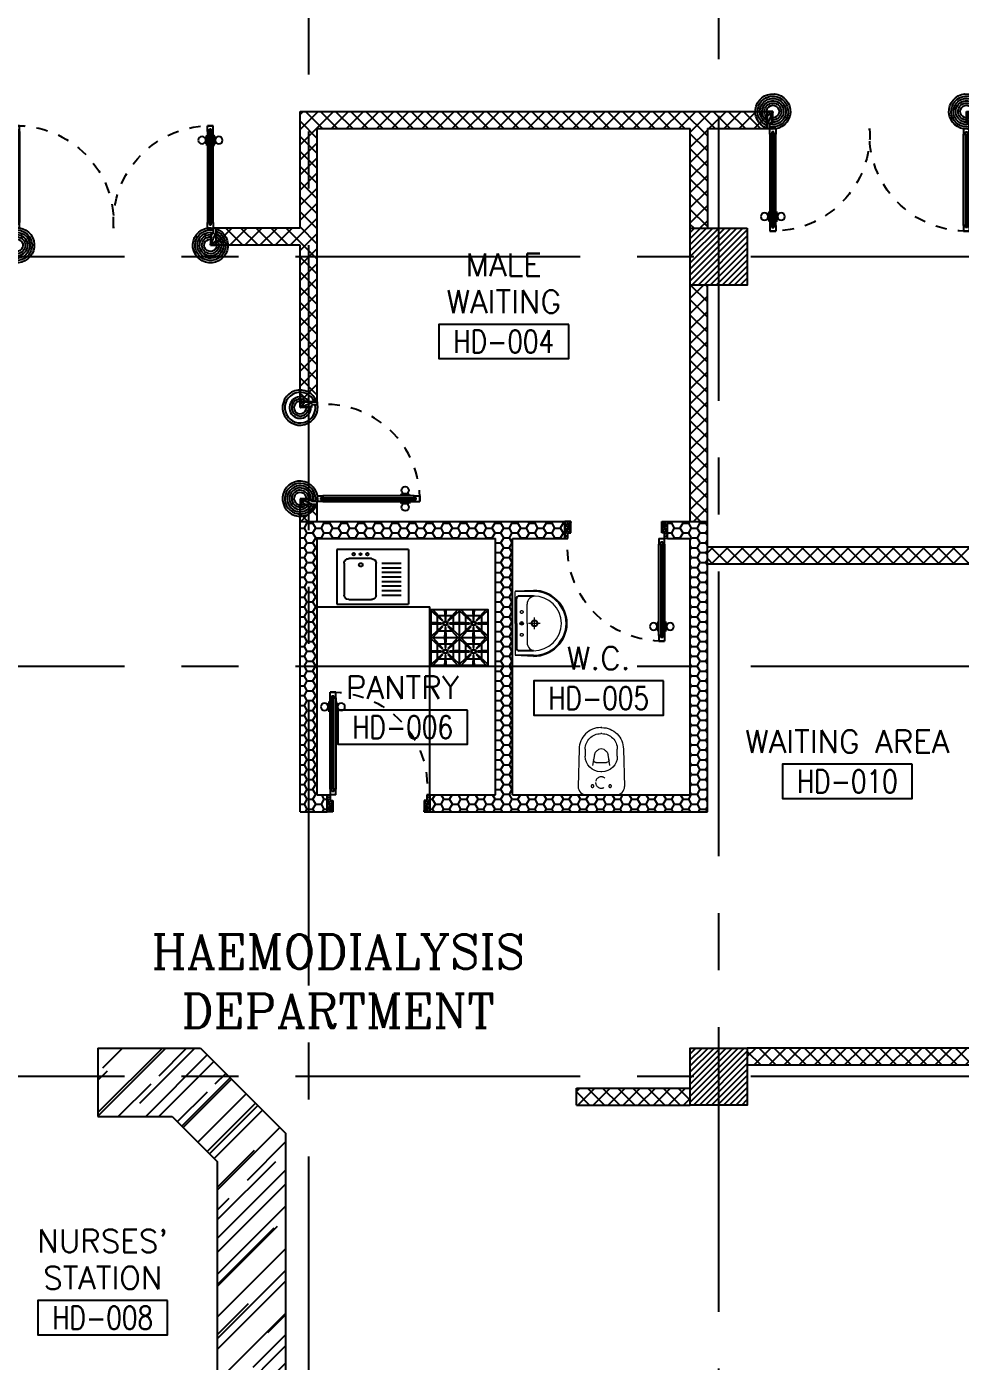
# Model space of a CAD drawing. Extents: x 417866.9 to 417960.2, y 43448 to 43538.2.
# Drawn here: x 417934.66 to 417942.86, y 43471.57 to 43483.29 of the extents above; entities that cross this region are included whole.
import ezdxf
from ezdxf.enums import TextEntityAlignment as Align

# ---------------------------------------------------------------- set-up
doc = ezdxf.new("R2010")
doc.units = 0
doc.header["$MEASUREMENT"] = 0
for name, pattern in [('CENTERX2', [4, 2.5, -0.5, 0.5, -0.5]), ('DASHED', [0.75, 0.5, -0.25]), ('HIDDEN', [0.375, 0.25, -0.125]), ('HIDDEN2', [0.1875, 0.125, -0.0625])]:
    doc.linetypes.add(name, pattern=pattern)
doc.layers.get('0').update_dxf_attribs({"linetype": 'CONTINUOUS'})
for name, color, linetype in [('A-FURN-W', 4, 'CONTINUOUS'), ('AXES', 11, 'CENTERX2'), ('COL', 2, 'CONTINUOUS'), ('COUNTER', 5, 'CONTINUOUS'), ('DOOR', 4, 'CONTINUOUS'), ('DOOR-DIM', 3, 'CONTINUOUS'), ('E-PANELBX', 3, 'CONTINUOUS'), ('FIX', 3, 'CONTINUOUS'), ('HAT', 8, 'CONTINUOUS'), ('K-FUR', 3, 'CONTINUOUS'), ('RM-BOX', 2, 'CONTINUOUS'), ('RM-NAME', 2, 'CONTINUOUS'), ('RM-NO', 2, 'CONTINUOUS'), ('TEXT', 4, 'CONTINUOUS'), ('WALL', 2, 'CONTINUOUS'), ('WallType', 11, 'CONTINUOUS'), ('WallType2', 3, 'CONTINUOUS')]:
    doc.layers.add(name, color=color, linetype=linetype)
doc.styles.add('ROMANC', font='romanc', dxfattribs={"height": 0.1})
doc.styles.add('ROMANS', font='ROMANS.shx', dxfattribs={"width": 0.6})
pattern_1 = [(45, (0, 0), (-0.06629126073623882, 0.06629126073623884), []), (135, (0, 0), (-0.06629126073623884, -0.06629126073623882), [])]

# ---------------------------------------------------------------- blocks, each defined once
blk = doc.blocks.new('A$C272A55A0')
at = {"layer": 'DOOR', "color": 0, "linetype": 'ByBlock'}
for p, q in [((-0.0001203324354719371, 900.3541752648598), (-0.0001203324500238523, 1050.354175264831)), ((49.99987966756453, 1050.354175264918), (-0.0001203324354719371, 1050.354175264918)), ((24.99987966756453, 950.354175264918), (49.99987966756453, 950.354175264918)), ((24.99987966756453, 900.354175264918), (24.99987966756453, 950.354175264918)), ((49.99987966756453, 950.354175264918), (49.99987966756453, 1050.354175264918)), ((1749.999879667535, 950.354175264918), (1749.999879667535, 1050.354175264918)), ((1749.999879667535, 1050.354175264918), (1799.999879667535, 1050.354175264918)), ((1774.999879667535, 950.354175264918), (1749.999879667535, 950.354175264918)), ((1774.999879667535, 900.354175264918), (1774.999879667535, 950.354175264918)), ((1799.999879667535, 1050.354175264918), (1799.999879667535, 900.354175264918)), ((-0.0001203324354719371, 900.354175264918), (24.99987966756453, 900.354175264918)), ((74.99987966756453, 900.354175264918), (24.99987966756453, 900.354175264918)), ((24.99987966756453, 850.354175264918), (24.99987966756453, 900.354175264918)), ((41.99987966756453, 850.354175264918), (24.99987966756453, 850.354175264918)), ((57.99987966756453, 870.354175264918), (41.99987966756453, 870.354175264918)), ((41.99987966756453, 870.354175264918), (41.99987966756453, 850.354175264918)), ((57.99987966756453, 850.354175264918), (57.99987966756453, 870.354175264918)), ((74.99987966756453, 850.354175264918), (57.99987966756453, 850.354175264918)), ((74.99987966756453, 900.354175264918), (74.99987966756453, 850.354175264918)), ((1724.999879667535, 900.354175264918), (1774.999879667535, 900.354175264918)), ((1724.999879667535, 900.354175264918), (1724.999879667535, 850.354175264918)), ((1724.999879667535, 850.354175264918), (1741.999879667535, 850.354175264918)), ((1741.999879667535, 870.354175264918), (1757.999879667535, 870.354175264918)), ((1741.999879667535, 850.354175264918), (1741.999879667535, 870.354175264918)), ((1757.999879667535, 870.354175264918), (1757.999879667535, 850.354175264918)), ((1757.999879667535, 850.354175264918), (1774.999879667535, 850.354175264918)), ((1799.999879667535, 900.354175264918), (1774.999879667535, 900.354175264918)), ((1774.999879667535, 850.354175264918), (1774.999879667535, 900.354175264918)), ((1717.799879667495, 160.1117180435103), (1708.799879667495, 160.1117180435103)), ((1708.799879667495, 95.31171804352198), (1708.799879667495, 160.1117180435103)), ((1724.999879667535, 172.7117180435162), (1717.799879667495, 172.7117180435162)), ((1717.799879667495, 172.7117180435162), (1717.799879667495, 82.71171804351616)), ((1717.799879667495, 95.31171804352198), (1717.799879667495, 160.1117180435103)), ((1774.999879667535, 172.7117180435162), (1782.199879667576, 172.7117180435162)), ((1782.199879667576, 172.7117180435162), (1782.199879667576, 82.71171804351616)), ((1782.199879667576, 160.1117180435103), (1791.199879667576, 160.1117180435103)), ((1782.199879667576, 95.31171804352198), (1782.199879667576, 160.1117180435103)), ((1791.199879667576, 95.31171804352198), (1791.199879667576, 160.1117180435103)), ((24.99987966756453, 50.35417526491801), (41.99987966753542, 50.35417526491801)), ((24.99987966756453, 50.35417526491801), (24.99987966756453, 0.3541752649180125)), ((24.99987966756453, 0.3541752649180125), (74.99987966756453, 0.3541752649180125)), ((74.99987966756453, 0.3541752649180125), (24.99987966756453, 0.3541752649180125)), ((41.99987966753542, 50.35417526491801), (41.99987966753542, 30.35417526491801)), ((41.99987966756453, 30.35417526491801), (57.99987966756453, 30.35417526491801)), ((57.99987966756453, 50.35417526491801), (74.99987966756453, 50.35417526491801)), ((57.99987966756453, 50.35417526491801), (57.99987966756453, 30.35417526491801)), ((74.99987966756453, 50.35417526491801), (74.99987966704066, 0.3541752648889087)), ((1717.799879667495, 95.31171804352198), (1708.799879667495, 95.31171804352198)), ((1724.999879667535, 82.71171804351616), (1717.799879667495, 82.71171804351616)), ((1741.999879667535, 50.35417526491801), (1724.999879667535, 50.35417526491801)), ((1724.999879667535, 50.35417526491801), (1724.999879668059, 0.3541752648889087)), ((1774.999879667535, 0.3541752649180125), (1724.999879667535, 0.3541752649180125)), ((1724.999879667535, 0.3541752649180125), (1774.999879667535, 0.3541752649180125)), ((1741.999879667535, 50.35417526491801), (1741.999879667535, 30.35417526491801)), ((1757.999879667535, 30.35417526491801), (1741.999879667535, 30.35417526491801)), ((1774.999879667535, 50.35417526491801), (1757.999879667565, 50.35417526491801)), ((1757.999879667565, 50.35417526491801), (1757.999879667565, 30.35417526491801)), ((1774.999879667535, 82.71171804351616), (1782.199879667576, 82.71171804351616)), ((1774.999879667535, 50.35417526491801), (1774.999879667535, 0.3541752649180125)), ((1782.199879667576, 95.31171804352198), (1791.199879667576, 95.31171804352198))]:
    blk.add_line(p, q, dxfattribs=at)
at = {"layer": 'DOOR', "color": 9, "linetype": 'ByBlock'}
for p, q in [((49.99987966756453, 1050.354175264918), (-0.0001203324354719371, 1010.208440949064)), ((49.99987966756453, 1050.354175264918), (-0.0001203324354719371, 936.6442452724732)), ((49.99987966756453, 1050.354175264918), (36.64259362407029, 950.354175264918)), ((1749.999879667535, 1050.354175264918), (1799.999879667535, 1010.208440949064)), ((1749.999879667535, 1050.354175264918), (1799.999879667535, 936.6442452724732)), ((1749.999879667535, 1050.354175264918), (1763.35716571103, 950.354175264918))]:
    blk.add_line(p, q, dxfattribs=at)
at = {"layer": 'DOOR', "linetype": 'ByBlock'}
for p, q in [((24.99987966756453, 850.354175264918), (24.99987966756453, 50.35417526491801)), ((41.99987966756453, 850.354175264918), (41.99987966753542, 50.35417526491801)), ((57.99987966756453, 850.354175264918), (57.99987966756453, 50.35417526491801)), ((74.99987966756453, 50.35417526491801), (74.99987966756453, 850.354175264918)), ((1724.999879667535, 50.35417526491801), (1724.999879667535, 850.354175264918)), ((1741.999879667535, 850.354175264918), (1741.999879667535, 50.35417526491801)), ((1757.999879667535, 850.354175264918), (1757.999879667565, 50.35417526491801)), ((1774.999879667535, 850.354175264918), (1774.999879667535, 50.35417526491801))]:
    blk.add_line(p, q, dxfattribs=at)
at = {"layer": 'DOOR', "color": 0, "linetype": 'ByBlock'}
for centre in [(1676.468935452576, 127.7117180435162), (1823.530823882553, 127.7117180435162)]:
    blk.add_circle(centre, 32.39999999998526, dxfattribs=at)
at = {"layer": 'DOOR', "color": 9, "linetype": 'ByBlock'}
for centre, radius, start, end in [((49.99987966756453, 1050.354175264918), 54.40195781277725, 203.2073828919769, 270), ((49.99987966756453, 1050.354175264918), 74.40195781277725, 227.7764264168309, 270), ((49.99987966756453, 1050.354175264918), 94.40195781277725, 238.0181880330829, 270), ((49.99987966756453, 1050.354175264918), 114.4019578127773, 244.083841882062, 257.3774258712915), ((49.99987966756453, 1050.354175264918), 34.40195781277725, 180, 270), ((49.99987966756453, 1050.354175264918), 14.40195781277725, 180, 270), ((1749.999879667535, 1050.354175264918), 14.40195781277725, 270, 0), ((1749.999879667535, 1050.354175264918), 34.40195781277725, 270, 0), ((1749.999879667535, 1050.354175264918), 54.40195781277725, 270, 336.7926171080232), ((1749.999879667535, 1050.354175264918), 74.40195781277725, 270, 312.2235735831691), ((1749.999879667535, 1050.354175264918), 94.40195781277725, 270, 301.9818119669171), ((1749.999879667535, 1050.354175264918), 114.4019578127773, 282.6225741287084, 295.916158117938), ((49.99987966756453, 1050.354175264918), 134.4019578127773, 248.1598493930308, 259.2800236451595), ((49.99987966756453, 1050.354175264918), 154.4019578127773, 251.1052885492919, 256.2857707775486), ((1749.999879667535, 1050.354175264918), 134.4019578127773, 280.7199763548405, 291.8401506069692), ((1749.999879667535, 1050.354175264918), 154.4019578127773, 283.7142292224514, 288.8947114507081)]:
    blk.add_arc(centre, radius, start, end, dxfattribs=at)
at = {"layer": 'DOOR', "linetype": 'HIDDEN', "ltscale": 0.5}
for centre, radius, start, end in [((49.99987966756453, 851.395841931575), 851.4087845464003, 268.3173765331032, 3.296482377102192), ((1749.999879667521, 851.3958419315459), 851.4087845463584, 176.7035176228957, 271.6826234668978)]:
    blk.add_arc(centre, radius, start, end, dxfattribs=at)
at = {"layer": 'WALL', "linetype": 'ByBlock'}
blk.add_line((1799.999879667565, 900.3541752650344), (1799.99987966755, 1050.354175265005), dxfattribs=at)
blk = doc.blocks.new('RM1')
at = {"layer": 'RM-BOX'}
blk.add_lwpolyline([(569.8908462408872, -200), (-569.890846240829, -200), (-569.8908462407999, -500), (569.8908462407999, -500)], close=True, dxfattribs=at)
at = {"layer": 'RM-NAME', "style": 'ROMANS'}
for tag, p in [('ROOMNAME1', (-5.820766091346741e-11, 323.8095238095266)), ('ROOMNAME2', (0, 0))]:
    blk.add_attdef(tag, text='', height=200, dxfattribs=at).set_placement(p, align=Align.MIDDLE)
at = {"layer": 'RM-NO', "style": 'ROMANS', "width": 0.8}
blk.add_attdef('ROOMNO', text='', height=200, dxfattribs=at).set_placement((0, -350), align=Align.MIDDLE)
blk = doc.blocks.new('A$C00026805')
at = {"layer": 'COUNTER'}
h = blk.add_hatch(dxfattribs=at)
h.set_pattern_fill('AR-RROOF', color=256, scale=300, angle=45, style=0)
h.set_pattern_definition([(45, (-128219.2222807161, -15060.91672509664), (254.5584412271571, 678.8225099390856), [4500, -600, 1500, -300]), (45, (-128043.1526922006, -14672.71510222523), (-494.2676400493967, 70.00357133746823), [900, -99, 1800, -225]), (45, (-128293.4684927406, -14774.53847871609), (960.9581156325181, 1245.21504166951), [2400, -420, 1200, -300])])
h.paths.add_polyline_path([(899.9998057687915, 3549.999801806585), (-0.0001942312228493392, 3549.999801806582), (-0.0001942312228493392, 2949.999801806582), (651.4716683449481, 2949.999801806582), (1049.999805768893, 2551.471664382643), (1049.999805768894, -0.0001981922505365219), (1649.999805768893, -0.0001981922541745007), (1649.999805768894, 2799.999801806498)])
for p, q in [((-0.0001942312228493392, 3549.999801806582), (-0.0001942312228493392, 2949.999801806582)), ((-0.0001942312374012545, 3549.999801806582), (899.9998057687917, 3549.999801806585)), ((899.9998057687917, 3549.999801806585), (1649.999805768894, 2799.999801806498)), ((-0.0001942312374012545, 2949.999801806582), (651.4716683449369, 2949.999801806582)), ((-0.0001942312374012545, 2949.999801806582), (651.4716683449515, 2949.999801806578)), ((651.4716683449515, 2949.999801806578), (1049.999805768908, 2551.471664382629)), ((1649.999805768894, -0.0001981922541745007), (1649.999805768894, 2799.999801806498)), ((1049.999805768894, -0.0001981922541745007), (1049.999805768894, 2551.471664382625)), ((1049.999805768894, -0.0001981922541745007), (1049.999805768908, 2551.471664382629)), ((1649.999805768894, -0.0001981922541745007), (1049.999805768894, -0.0001981922505365219))]:
    blk.add_line(p, q, dxfattribs=at)
blk = doc.blocks.new('*X76')
at = {"color": 0}
for p, q in [((245928.5557043089, 17886.61877164734), (246402.9369326616, 18361.00000000003)), ((245928.5557043089, 17939.65178023633), (246349.9039240726, 18361.00000000003)), ((245928.5557043089, 17992.68478882532), (246296.8709154836, 18361.00000000003)), ((245928.5557043089, 18045.71779741431), (246243.8379068946, 18361.00000000003)), ((245928.5557043089, 18098.7508060033), (246190.8048983056, 18361.00000000003)), ((245928.5557043089, 18151.78381459228), (246137.7718897166, 18361.00000000003)), ((245928.5557043089, 18204.81682318127), (246084.7388811276, 18361.00000000003)), ((245928.5557043089, 18257.84983177026), (246031.7058725386, 18361.00000000003)), ((245928.5557043089, 18310.88284035925), (245978.6728639497, 18361.00000000003)), ((245955.9699412506, 17861.00000000003), (246428.5557043088, 18333.58576305827)), ((246009.0029498396, 17861.00000000003), (246428.5557043088, 18280.55275446928)), ((246062.0359584286, 17861.00000000003), (246428.5557043088, 18227.51974588029)), ((246115.0689670175, 17861.00000000003), (246428.5557043088, 18174.4867372913)), ((246168.1019756066, 17861.00000000003), (246428.5557043088, 18121.45372870232)), ((246221.1349841956, 17861.00000000003), (246428.5557043088, 18068.42072011333)), ((246274.1679927845, 17861.00000000003), (246428.5557043088, 18015.38771152434)), ((246327.2010013735, 17861.00000000003), (246428.5557043088, 17962.35470293535)), ((246380.2340099625, 17861.00000000003), (246428.5557043088, 17909.32169434636))]:
    blk.add_line(p, q, dxfattribs=at)
blk = doc.blocks.new('COL50')
at = {"layer": 'COL'}
blk.add_lwpolyline([(-249.9999999999709, 250), (-249.9999999999418, -250), (250, -250), (249.9999999999709, 250)], close=True, dxfattribs=at)
blk = doc.blocks.new('DOOR90')
at = {"layer": 'DOOR', "color": 7, "linetype": 'ByBlock'}
for p, q in [((-150, 0), (0, 0)), ((-150, 0), (-150, -25)), ((0, -50), (-113.7099299924448, 0)), ((0, -50), (-40.1457343158545, 0)), ((0, -50), (0, 0)), ((-1000, -25), (-1050, -25)), ((-1050, -75), (-1050, -25)), ((-1050, -25), (-1050, -75)), ((-1000, -75), (-1050, -74.99999999947613)), ((-1000, -41.9999999999709), (-1020, -41.9999999999709)), ((-1020, -42), (-1020, -58)), ((-1000, -58), (-1020, -58)), ((-1000, -25), (-1000, -41.9999999999709)), ((-1000, -58), (-1000, -75)), ((-877.6424572214019, -17.79999999995925), (-967.6424572214019, -17.79999999995925)), ((-967.6424572214019, -25), (-967.6424572214019, -17.79999999995925)), ((-967.6424572214019, -75), (-967.6424572214019, -82.20000000004075)), ((-877.6424572214019, -82.20000000004075), (-967.6424572214019, -82.20000000004075)), ((-955.0424572214251, -8.799999999959255), (-890.2424572213786, -8.799999999959255)), ((-955.0424572214251, -17.79999999995925), (-955.0424572214251, -8.799999999959255)), ((-955.0424572214251, -17.79999999995925), (-890.2424572213786, -17.79999999995925)), ((-955.0424572214251, -82.20000000004075), (-890.2424572213786, -82.20000000004075)), ((-955.0424572214251, -82.20000000004075), (-955.0424572214251, -91.20000000004075)), ((-955.0424572214251, -91.20000000004075), (-890.2424572213786, -91.20000000004075)), ((-890.2424572213786, -17.79999999995925), (-890.2424572213786, -8.799999999959255)), ((-890.2424572213786, -82.20000000004075), (-890.2424572213786, -91.20000000004075)), ((-877.6424572214019, -25), (-877.6424572214019, -17.79999999995925)), ((-877.6424572214019, -75), (-877.6424572214019, -82.20000000004075)), ((-200, -25), (-150, -25)), ((-200, -42), (-200, -25)), ((-180, -42), (-200, -42)), ((-200, -58), (-180, -58)), ((-200, -75), (-200, -58)), ((-150, -75), (-200, -75)), ((-180, -58), (-180, -42)), ((-150, -25), (-100, -25)), ((-150, -75), (-150, -25)), ((-100, -25), (-100, -50)), ((0, -50), (-100, -36.64271395650576)), ((-100, -50), (0, -50)), ((-150, -875), (-100, -875)), ((-150, -900), (-150, -875)), ((-150, -900), (0, -900)), ((0, -900), (-150, -900)), ((0, -850), (-113.7099299924448, -900)), ((-100, -875), (-100, -850)), ((0, -850), (-100, -863.3572860434942)), ((-100, -850), (0, -850)), ((0, -850), (-40.1457343158545, -900)), ((0, -850), (0, -900))]:
    blk.add_line(p, q, dxfattribs=at)
at = {"layer": 'DOOR', "linetype": 'ByBlock'}
for p, q in [((-200, -25), (-1000, -25)), ((-200, -42), (-1000, -41.9999999999709)), ((-200, -58), (-1000, -58)), ((-1000, -75), (-200, -75))]:
    blk.add_line(p, q, dxfattribs=at)
at = {"layer": 'DOOR', "color": 7, "linetype": 'ByBlock'}
for centre in [(-922.6424572214019, 23.53094421501737), (-922.6424572214019, -123.5309442149592)]:
    blk.add_circle(centre, 32.39999999998526, dxfattribs=at)
for centre, radius, start, end in [((0, -50), 154.4019578127773, 161.1052885482714, 166.2857707768669), ((0, -50), 94.40195781277725, 148.0181880328085, 180), ((0, -50), 134.4019578127773, 158.159849394549, 169.2800236450682), ((0, -50), 114.4019578127773, 154.0838418822192, 167.37742587102), ((0, -50), 74.40195781277725, 137.7764264185456, 180), ((0, -50), 54.40195781277725, 113.2073828924446, 180), ((0, -50), 34.40195781277725, 90, 180), ((0, -50), 14.40195781277725, 90, 180), ((0, -850), 154.4019578127773, 193.7142292231331, 198.8947114517286), ((0, -850), 134.4019578127773, 190.7199763549318, 201.840150605451), ((0, -850), 94.40195781277725, 180, 211.9818119671915), ((0, -850), 74.40195781277725, 180, 222.2235735814543), ((0, -850), 54.40195781277725, 180, 246.7926171075554), ((0, -850), 34.40195781277725, 180, 270), ((0, -850), 14.40195781277725, 180, 270)]:
    blk.add_arc(centre, radius, start, end, dxfattribs=at)
at = {"layer": 'DOOR', "linetype": 'HIDDEN', "ltscale": 0.5}
blk.add_arc((-222.2222222220153, -49.99999999976717), 828.155208510499, 178.270116378131, 275.0030377036063, dxfattribs=at)
blk = doc.blocks.new('*X73')
at = {"color": 0}
for p, q in [((245928.5557043089, 25099.10793975013), (246390.4477645588, 25561.00000000003)), ((245928.5557043089, 25152.14094833912), (246337.4147559698, 25561.00000000003)), ((245928.5557043089, 25205.17395692812), (246284.3817473808, 25561.00000000003)), ((245928.5557043089, 25258.20696551711), (246231.3487387918, 25561.00000000003)), ((245928.5557043089, 25311.23997410611), (246178.3157302028, 25561.00000000003)), ((245928.5557043089, 25364.2729826951), (246125.2827216139, 25561.00000000003)), ((245928.5557043089, 25417.30599128409), (246072.2497130249, 25561.00000000003)), ((245928.5557043089, 25470.33899987309), (246019.2167044359, 25561.00000000003)), ((245928.5557043089, 25523.37200846208), (245966.1836958469, 25561.00000000003)), ((245943.4807731478, 25061.00000000003), (246428.5557043089, 25546.0749311611)), ((245996.5137817368, 25061.00000000003), (246428.5557043089, 25493.04192257211)), ((246049.5467903258, 25061.00000000003), (246428.5557043089, 25440.00891398311)), ((246102.5797989148, 25061.00000000003), (246428.5557043088, 25386.97590539412)), ((246155.6128075038, 25061.00000000003), (246428.5557043088, 25333.94289680513)), ((246208.6458160928, 25061.00000000003), (246428.5557043088, 25280.90988821613)), ((246261.6788246817, 25061.00000000003), (246428.5557043088, 25227.87687962714)), ((246314.7118332707, 25061.00000000003), (246428.5557043088, 25174.84387103815)), ((246367.7448418597, 25061.00000000003), (246428.5557043088, 25121.81086244915)), ((246420.7778504487, 25061.00000000003), (246428.5557043088, 25068.77785386016))]:
    blk.add_line(p, q, dxfattribs=at)
blk = doc.blocks.new('LAV1')
at = {"layer": 'FIX', "linetype": 'DASHED', "lineweight": 20, "ltscale": 0.05}
for p, q in [((-0.4694115376332775, 170.0000000142027), (-0.4694115376332775, 269.9999999857973)), ((-0.4694115376332775, 170.0000000142027), (-0.4694115376332775, 269.9999999857973)), ((49.53058844816405, 220), (-50.46941152343061, 220))]:
    blk.add_line(p, q, dxfattribs=at)
at = {"layer": 'FIX', "linetype": 'ByBlock', "ltscale": 0.3}
for p, q in [((-286.9999999999418, 209.9999999999854), (-280, 50)), ((-239.9999999999418, 210.0000000001601), (-239.9999999996508, 84.99999999749707)), ((239.9999999999418, 210.0000000001601), (239.9999999996508, 84.99999999749707)), ((286.9999999999418, 209.9999999999854), (280, 50)), ((0, 59.99999999755528), (-214.9999999996508, 59.99999999752617)), ((0, 59.99999999755528), (214.9999999996508, 59.99999999752617))]:
    blk.add_line(p, q, dxfattribs=at)
at = {"layer": 'FIX', "linetype": 'Continuous', "lineweight": 20}
for p, q in [((-279.9999999999418, 210), (-280, 50)), ((0, 155), (-169.9999999999418, 155)), ((0, 155), (169.9999999999418, 155)), ((279.9999999999418, 210), (280, 50)), ((0, 50), (-280, 50)), ((0, 50.00000000005821), (-247.305849117809, 50.00000000005821)), ((0, 50), (280, 50)), ((0, 50.00000000005821), (247.305849117809, 50.00000000005821))]:
    blk.add_line(p, q, dxfattribs=at)
at = {"layer": 'FIX', "lineweight": 20}
for p, q in [((2.491287887096405e-08, 91.95015761799732), (2.491287887096405e-08, 123.0498423795434)), ((15.61226091068238, 107.4999999987704), (-15.48742383631179, 107.4999999987704))]:
    blk.add_line(p, q, dxfattribs=at)
for centre, radius in [((-0.4694115376332775, 220), 29.5), ((-0.4694115376332775, 220), 22.5), ((2.491287887096405e-08, 107.4999999987704), 15.54984237273808)]:
    blk.add_circle(centre, radius, dxfattribs=at)
at = {"layer": 'FIX', "linetype": 'HIDDEN', "lineweight": 20, "ltscale": 0.05}
for centre in [(-99.99999997508712, 107.4999999987704), (100, 107.4999999987704)]:
    blk.add_circle(centre, 12.43987389819046, dxfattribs=at)
at = {"layer": 'FIX', "linetype": 'ByBlock', "ltscale": 0.3}
for centre, radius, start, end in [((5.07915897143539, 211.9899094765424), 292.0859374313899, 90.99638155658128, 180.3903450389508), ((-5.07915897143539, 211.9899094765715), 292.0859374313525, 359.6096549610492, 89.00361844341873), ((-214.9999999996508, 84.99999999752617), 25, 180, 270), ((214.9999999996508, 84.99999999752617), 25, 270, 0)]:
    blk.add_arc(centre, radius, start, end, dxfattribs=at)
at = {"layer": 'FIX', "linetype": 'Continuous', "lineweight": 20}
for centre, radius, start, end in [((5.075722789391875, 211.9901343005768), 285.0826693406306, 91.02017025998342, 180.3999794954725), ((-5.075722789391875, 211.9901343005768), 285.0826693406296, 359.6000205045275, 88.97982974001658), ((5.052356092666741, 211.9916378047274), 245.060449374625, 91.18133788131722, 180.4656552984834), ((-5.052356092724949, 211.9916378047128), 245.060449374635, 359.5343447015166, 88.8186621186828), ((-169.9999999999418, 225), 70, 180, 270), ((169.9999999999418, 225), 70, 270, 0)]:
    blk.add_arc(centre, radius, start, end, dxfattribs=at)
blk = doc.blocks.new('WC')
at = {"layer": 'FIX', "lineweight": 20}
for p, q in [((474.9999999413267, 140.8204326525447), (537.9999999286374, 140.8204326525447)), ((338.9999999767169, 4.820432680950034), (338.9999999767169, -4.817951826087665)), ((394.8190632528858, 75.68691823486006), (490.3663137183757, 60.12952448159922)), ((533.686589507095, 24.24526864886866), (539.5413532510865, 0.001240431301994249)), ((539.5413532510865, 0.001240431301994249), (533.686589507095, -24.24278778629377)), ((673.9999998932471, 4.820432681706734), (673.9999998932471, -4.817951825360069)), ((490.3663137183757, -60.12704361174838), (394.8190632528858, -75.6844373869535)), ((213.1572988978005, -203.8179517742828), (210.0000000034925, -203.8179517742828)), ((537.9999999286374, -140.8179517899407), (474.9999999413267, -140.8179517899407))]:
    blk.add_line(p, q, dxfattribs=at)
at = {"layer": 'FIX', "linetype": 'Continuous', "lineweight": 20}
blk.add_line((420.1086438769707, -47.34975640615448), (420.4314501879271, 44.6286713128502), dxfattribs=at)
at = {"layer": 'FIX', "lineweight": 20}
for points in [[(210.0000000031432, -203.8179517742828, -0.4142135623720295), (137.0000000270666, -130.8179517899407), (137.0000000270666, 0.001240427664015442), (137.0000000270666, 130.8204326531268, -0.4142135623805538), (210.0000000088476, 203.8204326368577)], [(726.999999880034, -4.820432680658996), (726.999999880034, 4.817951825360069, 0.414213562373095), (537.9999999286374, 193.8179517767567), (210.0000000029104, 203.8179517742537)], [(726.999999880034, 4.820432680658996), (726.999999880034, -4.817951825360069, -0.414213562373095), (537.9999999286374, -193.8179517767567), (210.0000000029104, -203.8179517742537)]]:
    blk.add_lwpolyline(points, format="xyb", dxfattribs=at)
at = {"layer": 'FIX', "linetype": 'HIDDEN2', "lineweight": 20, "ltscale": 0.3}
blk.add_circle((245, 0), 49.81065704648448, dxfattribs=at)
at = {"layer": 'FIX', "linetype": 'HIDDEN', "lineweight": 20, "ltscale": 0.05}
for centre in [(213.1572988978005, 77.50124041197705), (213.1572988978005, -77.49875954940217)]:
    blk.add_circle(centre, 11.63803426258817, dxfattribs=at)
at = {"layer": 'FIX', "lineweight": 20}
for centre, radius, start, end in [((474.9999999444699, 4.820432684820844), 135.999999967722, 90.00000000333506, 180.0000000016675), ((537.9999999254942, 4.820432684820844), 135.999999967722, 359.9999999983325, 90), ((464.3609761304106, -17.61048578153714), 81.97430560104621, 51.07583289591406, 71.50404722140216), ((473.0448338629212, -6.857746605353896), 68.15291692588886, 27.15318190886178, 51.07583290867439), ((474.9999999413267, -4.817951825360069), 135.9999999645952, 180, 270), ((464.360976150725, 17.61296664757538), 81.97430559098913, 288.495952764492, 308.9241670913256), ((473.0448338628048, 6.860227468045196), 68.15291692606822, 308.9241670913256, 332.8468180911382), ((537.9999999286374, -4.817951825360069), 135.9999999645952, 270, 0)]:
    blk.add_arc(centre, radius, start, end, dxfattribs=at)
at = {"layer": 'FIX', "linetype": 'Continuous', "lineweight": 20}
for centre, start, end in [((442.6786698182113, 45.53535193303833), 88.38785175708362, 182.3337855616429), ((442.355863507255, -45.58543171666679), 177.6662144383571, 271.6121482429164)]:
    blk.add_arc(centre, 22.26568775101992, start, end, dxfattribs=at)
blk = doc.blocks.new('A$C68711307')
at = {"layer": 'A-FURN-W'}
for p, q in [((3.295186843388365e-07, 1.362504917779006e-07), (3.295186843388365e-07, 0.626605155900279)), ((3.295186843388365e-07, 0.626605155900279), (0.4800003295187025, 0.626605155900279)), ((0.4800003295187025, 0.626605155900279), (0.4800003295187025, 1.362504917779006e-07)), ((0.08000032951872527, 0.3234146310204551), (0.08000032951872527, 0.5234146310205006)), ((0.1200003295186889, 0.5634146310204642), (0.4000003295186616, 0.5634146310204642)), ((0.4400003295186252, 0.5234146310205006), (0.4400003295186252, 0.3234146310204551)), ((0.4000003295186616, 0.2834146310204915), (0.1200003295186889, 0.2834146310204915)), ((0.1200003295186889, 0.2320197278804699), (0.1200003295186889, 0.0643361122594115)), ((0.1600003295186525, 0.2320197278804699), (0.1600003295186525, 0.0643361122594115)), ((0.2000003295187298, 0.2320197278804699), (0.2000003295186161, 0.0643361122594115)), ((0.2400003295186934, 0.2320197278804699), (0.2400003295186934, 0.0643361122594115)), ((0.2800003295186571, 0.2320197278804699), (0.2800003295186571, 0.0643361122594115)), ((0.3200003295186207, 0.2320197278804699), (0.3200003295186207, 0.0643361122594115)), ((0.360000329518698, 0.2320197278804699), (0.360000329518698, 0.0643361122594115)), ((0.4000003295186616, 0.2320197278804699), (0.4000003295186616, 0.0643361122594115)), ((3.295186843388365e-07, 1.362504917779006e-07), (0.4800003295187025, 1.362504917779006e-07))]:
    blk.add_line(p, q, dxfattribs=at)
at = {"layer": 'A-FURN-W', "extrusion": (0, 0, -1)}
for centre, major_axis, ratio in [((0.04000032951864796, 0.479903989483546), (-0.008485281374259527, 0.008485281374259529), 0.999999999993301), ((0.04000032951864796, 0.4199039894836005), (-0.005656854249491195, 0.005656854249491196), 1), ((0.1343899109381255, 0.4173802821322852), (-0.01131370849898239, 0.01131370849898239), 0.9999999999989951)]:
    blk.add_ellipse(centre, major_axis=major_axis, ratio=ratio, dxfattribs=at)
at = {"layer": 'A-FURN-W'}
for centre, major_axis, ratio, start_param, end_param in [((0.1200003295186889, 0.5234146310205006), (-0.02828427124745597, 0.02828427124745597), 0.9999999999987707, 5.497787143781239, 7.068583470577649), ((0.4000003295186616, 0.5234146310205006), (-0.02828427124747747, 0.02828427124747747), 0.9999999999992397, 3.926990816986485, 5.497787143780621), ((0.1200003295186889, 0.3234146310204551), (-0.02828427124746943, 0.02828427124746943), 0.9999999999995244, 0.7853981633976861, 2.356194490191823), ((0.4000003295186616, 0.3234146310204551), (-0.02828427124747302, 0.02828427124747303), 0.9999999999995544, 2.356194490190985, 3.926990816986327)]:
    blk.add_ellipse(centre, major_axis=major_axis, ratio=ratio, start_param=start_param, end_param=end_param, dxfattribs=at)
at = {"layer": 'A-FURN-W', "extrusion": (0, 0, -1)}
blk.add_ellipse((0.04000032951864796, 0.3599039894835414), major_axis=(-0.008485281374225422, 0.008485281374225424), ratio=0.9999999999986602, start_param=6.283185307178246, end_param=12.56637061435783, dxfattribs=at)
blk = doc.blocks.new('RANGE')
at = {"layer": 'K-FUR'}
for p, q in [((0.4500000000007276, 0.9037388509314042), (0.4500000000007276, 0)), ((0, 0.4518694254657021), (0.9000000000014552, 0.4518694254657021))]:
    blk.add_line(p, q, dxfattribs=at)
for points in [[(-0.0009347127306682523, 0.8788917408219277), (0.172354857710161, 0.7228772246799053, 0.0251745177584795), (0.1797917936455633, 0.7303450557246833), (0.02322564538553706, 0.9028041381989169)], [(0.2114181666220247, 0.9037388509314042), (0.2196457479840319, 0.7469013604040811, 0.0251745177584795), (0.2301850097865099, 0.7469232065468532), (0.2377596894402814, 0.9037388509314042)], [(0.4260876026273763, 0.9037388509277662), (0.270073086485354, 0.7304492804887559, 0.0251745177584795), (0.277540917530132, 0.7230123445551726), (0.4500000000043656, 0.8795784928133799)], [(0.4490652872700593, 0.8788917408219277), (0.6223548577108886, 0.7228772246799053, 0.0251745177584795), (0.6297917936462909, 0.7303450557246833), (0.4732256453862647, 0.9028041381989169)], [(0.6614181666227523, 0.9037388509314042), (0.6696457479847595, 0.7469013604040811, 0.0251745177584795), (0.6801850097872375, 0.7469232065468532), (0.687759689441009, 0.9037388509314042)], [(0.8760876026281039, 0.9037388509277662), (0.7200730864860816, 0.7304492804887559, 0.0251745177584795), (0.7275409175308596, 0.7230123445551726), (0.9000000000050932, 0.8795784928133799)], [(0, 0.6642713391793222), (0.1559027777875599, 0.6724498861858592, 0.0251745177584795), (0.1558809316484258, 0.6829891479901562), (0, 0.6905186781295924)], [(0.4500000000007276, 0.691336937210508), (0.2940972222131677, 0.6831583902057901, 0.0251745177584795), (0.2941190683559398, 0.6726191284014931), (0.4500000000043656, 0.6650895982620568)], [(0.4500000000007276, 0.6642713391793222), (0.6059027777882875, 0.6724498861858592, 0.0251745177584795), (0.6058809316491534, 0.6829891479901562), (0.4500000000007276, 0.6905186781295924)], [(0.9000000000014552, 0.691336937210508), (0.7440972222138953, 0.6831583902057901, 0.0251745177584795), (0.7441190683566674, 0.6726191284014931), (0.9000000000050932, 0.6650895982620568)], [(-0.0009347127306682523, 0.4270223153562256), (0.172354857710161, 0.2710077992142033, 0.0251745177584795), (0.1797917936455633, 0.2784756302589813), (0.02322564538553706, 0.4509347127332148)], [(0.02391239737698925, 0.4518694254657021), (0.1799269135190116, 0.6251589959047124, 0.0251745177584795), (0.1724590824742336, 0.6325959318382957), (0, 0.4760297835800884)], [(0.2114181666220247, 0.4518694254657021), (0.2196457479840319, 0.295031934938379, 0.0251745177584795), (0.2301850097865099, 0.2950537810811511), (0.2377596894402814, 0.4518694254657021)], [(0.2385818333677889, 0.4518694254657021), (0.2303542520094197, 0.6087069159857492, 0.0251745177584795), (0.2198149902069417, 0.6086850698429771), (0.2122403105531703, 0.4518694254657021)], [(0.4260876026273763, 0.4518694254620641), (0.270073086485354, 0.2785798550230538, 0.0251745177584795), (0.277540917530132, 0.2711429190894705), (0.4500000000043656, 0.4277090673476778)], [(0.4509347127350338, 0.4767165355715406), (0.2776451422942046, 0.6327310517135629, 0.0251745177584795), (0.2702082063588023, 0.6252632206687849), (0.4267743546188285, 0.4528041381945513)], [(0.4490652872700593, 0.4270223153562256), (0.6223548577108886, 0.2710077992142033, 0.0251745177584795), (0.6297917936462909, 0.2784756302589813), (0.4732256453862647, 0.4509347127332148)], [(0.4739123973777168, 0.4518694254657021), (0.6299269135197392, 0.6251589959047124, 0.0251745177584795), (0.6224590824749612, 0.6325959318382957), (0.4500000000007276, 0.4760297835800884)], [(0.6614181666227523, 0.4518694254657021), (0.6696457479847595, 0.295031934938379, 0.0251745177584795), (0.6801850097872375, 0.2950537810811511), (0.687759689441009, 0.4518694254657021)], [(0.6885818333685165, 0.4518694254657021), (0.6803542520101473, 0.6087069159857492, 0.0251745177584795), (0.6698149902076693, 0.6086850698429771), (0.6622403105538979, 0.4518694254657021)], [(0.8760876026281039, 0.4518694254620641), (0.7200730864860816, 0.2785798550230538, 0.0251745177584795), (0.7275409175308596, 0.2711429190894705), (0.9000000000050932, 0.4277090673476778)], [(0.9009347127357614, 0.4767165355715406), (0.7276451422949322, 0.6327310517135629, 0.0251745177584795), (0.7202082063595299, 0.6252632206687849), (0.8767743546195561, 0.4528041381945513)], [(0, 0.2124019137136202), (0.1559027777875599, 0.2205804607201571, 0.0251745177584795), (0.1558809316484258, 0.2311197225244541), (0, 0.2386492526638904)], [(0.4500000000007276, 0.239467511744806), (0.2940972222131677, 0.231288964740088, 0.0251745177584795), (0.2941190683559398, 0.220749702935791), (0.4500000000043656, 0.2132201727963547)], [(0.4500000000007276, 0.2124019137136202), (0.6059027777882875, 0.2205804607201571, 0.0251745177584795), (0.6058809316491534, 0.2311197225244541), (0.4500000000007276, 0.2386492526638904)], [(0.9000000000014552, 0.239467511744806), (0.7440972222138953, 0.231288964740088, 0.0251745177584795), (0.7441190683566674, 0.220749702935791), (0.9000000000050932, 0.2132201727963547)], [(0.02391239737698925, 0), (0.1799269135190116, 0.1732895704390103, 0.0251745177584795), (0.1724590824742336, 0.1807265063725936), (0, 0.02416035811438633)], [(0.2385818333677889, 0), (0.2303542520094197, 0.1568374905200471, 0.0251745177584795), (0.2198149902069417, 0.156815644377275), (0.2122403105531703, 0)], [(0.4509347127350338, 0.02484711010583851), (0.2776451422942046, 0.1808616262478608, 0.0251745177584795), (0.2702082063588023, 0.1733937952030828), (0.4267743546188285, 0.0009347127288492629)], [(0.4739123973777168, 0), (0.6299269135197392, 0.1732895704390103, 0.0251745177584795), (0.6224590824749612, 0.1807265063725936), (0.4500000000007276, 0.02416035811438633)], [(0.6885818333685165, 0), (0.6803542520101473, 0.1568374905200471, 0.0251745177584795), (0.6698149902076693, 0.156815644377275), (0.6622403105538979, 0)], [(0.9009347127357614, 0.02484711010583851), (0.7276451422949322, 0.1808616262478608, 0.0251745177584795), (0.7202082063595299, 0.1733937952030828), (0.8767743546195561, 0.0009347127288492629)]]:
    blk.add_lwpolyline(points, format="xyb", dxfattribs=at)
blk.add_lwpolyline([(0, 0), (0, 0.9037388509314042), (0.9000000000014552, 0.9037388509314042), (0.9000000000014552, 0)], close=True, dxfattribs=at)
for points in [[(0.09999999999854481, 0.6856883694708813), (0.09999999999854481, 0.7880191030235437)], [(0.09999999999490683, 0.5668143024395249), (0.09999999999490683, 0.6695172668805753)], [(0.11316158979389, 0.8037388509292214), (0.2166640943214588, 0.8037388509292214)], [(0.2329293807779322, 0.8037388509292214), (0.3360564970389532, 0.8037388509292214)], [(0.3500000000021828, 0.7887939739484864), (0.3500000000021828, 0.6860910095110739)], [(0.3500000000021828, 0.669919906920768), (0.3500000000058208, 0.5675891733662866)], [(0.5499999999992724, 0.6856883694708813), (0.5499999999992724, 0.7880191030235437)], [(0.5499999999956344, 0.5668143024395249), (0.5499999999956344, 0.6695172668805753)], [(0.5631615897946176, 0.8037388509292214), (0.6666640943221864, 0.8037388509292214)], [(0.6829293807786598, 0.8037388509292214), (0.7860564970396808, 0.8037388509292214)], [(0.8000000000029104, 0.7887939739484864), (0.8000000000029104, 0.6860910095110739)], [(0.8000000000029104, 0.669919906920768), (0.8000000000065484, 0.5675891733662866)], [(0.2170706192118814, 0.5518694254624279), (0.1139435029690503, 0.5518694254642469)], [(0.3368384102104756, 0.5518694254642469), (0.2333359056647168, 0.5518694254624279)], [(0.667070619212609, 0.5518694254624279), (0.5639435029697779, 0.5518694254642469)], [(0.7868384102112032, 0.5518694254642469), (0.6833359056654444, 0.5518694254624279)], [(0.09999999999854481, 0.2338189440051792), (0.09999999999854481, 0.3361496775578416)], [(0.09999999999490683, 0.1149448769738228), (0.09999999999490683, 0.2176478414148733)], [(0.11316158979389, 0.3518694254635193), (0.2166640943214588, 0.3518694254635193)], [(0.2329293807779322, 0.3518694254635193), (0.3360564970389532, 0.3518694254635193)], [(0.3500000000021828, 0.3369245484827843), (0.3500000000021828, 0.2342215840453719)], [(0.3500000000021828, 0.2180504814550659), (0.3500000000058208, 0.1157197479005845)], [(0.5499999999992724, 0.2338189440051792), (0.5499999999992724, 0.3361496775578416)], [(0.5499999999956344, 0.1149448769738228), (0.5499999999956344, 0.2176478414148733)], [(0.5631615897946176, 0.3518694254635193), (0.6666640943221864, 0.3518694254635193)], [(0.6829293807786598, 0.3518694254635193), (0.7860564970396808, 0.3518694254635193)], [(0.8000000000029104, 0.3369245484827843), (0.8000000000029104, 0.2342215840453719)], [(0.8000000000029104, 0.2180504814550659), (0.8000000000065484, 0.1157197479005845)], [(0.2170706192118814, 0.09999999999672582), (0.1139435029690503, 0.09999999999854481)], [(0.3368384102104756, 0.09999999999854481), (0.2333359056647168, 0.09999999999672582)], [(0.667070619212609, 0.09999999999672582), (0.5639435029697779, 0.09999999999854481)], [(0.7868384102112032, 0.09999999999854481), (0.6833359056654444, 0.09999999999672582)]]:
    blk.add_lwpolyline(points, dxfattribs=at)
for centre, radius in [((0.2250000000021828, 0.6778041381967341), 0.03727379841235234), ((0.2250000000021828, 0.6778041381967341), 0.02727379841235233), ((0.6750000000029104, 0.6778041381967341), 0.03727379841235234), ((0.6750000000029104, 0.6778041381967341), 0.02727379841235233), ((0.2250000000021828, 0.2259347127310321), 0.03727379841235234), ((0.2250000000021828, 0.2259347127310321), 0.02727379841235233), ((0.6750000000029104, 0.2259347127310321), 0.03727379841235234), ((0.6750000000029104, 0.2259347127310321), 0.02727379841235233)]:
    blk.add_circle(centre, radius, dxfattribs=at)
blk = doc.blocks.new('Rang')
at = {"layer": 'FIX', "xscale": -0.6637168141592866, "yscale": 0.6637168141592866, "zscale": 0.6637168141592921, "rotation": 90}
blk.add_blockref('RANGE', (0.5998266709721634, 0.5973451327443229), dxfattribs=at)

msp = doc.modelspace()

# ---------------------------------------------------------------- hatches: boundary and pattern name
at = {"layer": 'WallType'}
h = msp.add_hatch(dxfattribs=at)
h.set_pattern_fill('ANSI37', color=256, scale=0.75, style=0)
h.set_pattern_definition(pattern_1)
h.paths.add_polyline_path([(417941.1616148797, 43482.54932208099), (417937.0616168632, 43482.549322081), (417937.0616168633, 43481.52432208102), (417936.3236169487, 43481.52432208101), (417936.3236169487, 43481.37432208098), (417937.0616168633, 43481.37432208098), (417937.0616168632, 43479.99932080507), (417937.2116168633, 43479.99932175409), (417937.2116168633, 43482.39932208101), (417940.4866168633, 43482.39932208101), (417940.4866168633, 43481.52432208101), (417940.6366168633, 43481.52432208101), (417940.6366168633, 43482.39932208101), (417941.1616148797, 43482.39932208101)])
h.paths.add_polyline_path([(417940.6366168633, 43481.02432208101), (417940.4866168633, 43481.02432208101), (417940.4866168633, 43478.949322081), (417940.6366168634, 43478.949322081)])
h.paths.add_polyline_path([(417937.2116168633, 43479.09932208099), (417937.0616168632, 43479.09932113197), (417937.0616168632, 43478.949322081), (417937.2116168632, 43478.949322081)])
h = msp.add_hatch(dxfattribs=at)
h.set_pattern_fill('ANSI37', color=256, scale=0.75, style=0)
h.set_pattern_definition(pattern_1)
h.paths.add_polyline_path([(417946.5366168633, 43478.72432208099), (417940.6366168634, 43478.72432208099), (417940.6366168634, 43478.574322081), (417946.0366168632, 43478.574322081), (417946.0366168632, 43475.6243220692), (417946.1866168632, 43475.6243220692), (417946.1866168633, 43478.574322081), (417946.5366168632, 43478.57432208099)])
h = msp.add_hatch(dxfattribs=at)
h.set_pattern_fill('ANSI37', color=256, scale=0.75, style=0)
h.set_pattern_definition(pattern_1)
h.paths.add_polyline_path([(417940.4866168514, 43473.97432208099), (417939.4866168633, 43473.97432208099), (417939.4866168633, 43473.824322081), (417940.4866168514, 43473.824322081)])
h.paths.add_polyline_path([(417947.6866168514, 43474.324322081), (417946.1866168632, 43474.324322081), (417946.1866168631, 43474.52432208098), (417946.0366168631, 43474.524322081), (417946.0366168631, 43474.324322081), (417940.9866168751, 43474.324322081), (417940.9866168752, 43474.174322081), (417947.6866168514, 43474.17432208101)])
at = {"layer": 'WallType2'}
h = msp.add_hatch(dxfattribs=at)
h.set_pattern_fill('HONEY', color=256, scale=0.4, style=0)
h.set_pattern_definition([(0, (0, 0), (0.07500000000000001, 0.04330127), [0.05, -0.1]), (120, (0, 0), (-0.07499999983612898, 0.04330127028383291), [0.05, -0.1]), (59.99999999999999, (0, 0), (1.638710167561897e-10, 0.08660254028383291), [-0.1, 0.05])])
edge = h.paths.add_edge_path()
edge.add_line((417939.3866168634, 43478.949322081), (417937.0616168632, 43478.949322081))
edge.add_line((417937.0616168632, 43478.949322081), (417937.0616168632, 43476.39932208101))
edge.add_line((417937.0616168632, 43476.39932208101), (417937.2991168632, 43476.39932208102))
edge.add_line((417937.2991168632, 43476.39932208102), (417937.2991168632, 43476.54932247641))
edge.add_line((417937.2991168632, 43476.54932247641), (417937.2116168633, 43476.549322081))
edge.add_line((417937.2116168633, 43476.549322081), (417937.2116168633, 43478.79932208101))
edge.add_line((417937.2116168633, 43478.79932208101), (417938.7766168633, 43478.79932208101))
edge.add_line((417938.7766168633, 43478.79932208101), (417938.7766168633, 43476.54932534325))
edge.add_line((417938.7766168633, 43476.54932534325), (417938.1991168633, 43476.54932425584))
edge.add_line((417938.1991168633, 43476.54932425584), (417938.1991168632, 43476.39932208101))
edge.add_line((417938.1991168632, 43476.39932208101), (417940.6366168634, 43476.39932208101))
edge.add_line((417940.6366168634, 43476.39932208101), (417940.6366168634, 43478.724322081))
edge.add_line((417940.6366168634, 43478.724322081), (417940.6366168633, 43478.949322081))
edge.add_line((417940.6366168633, 43478.949322081), (417940.2866168632, 43478.949322081))
edge.add_line((417940.2866168632, 43478.949322081), (417940.2866168632, 43478.799322081))
edge.add_line((417940.2866168632, 43478.799322081), (417940.4866168633, 43478.79932208101))
edge.add_line((417940.4866168633, 43478.79932208101), (417940.4866168633, 43476.54932890207))
edge.add_line((417940.4866168633, 43476.54932890207), (417939.8363871494, 43476.54932754232))
edge.add_ellipse((417939.8361875764, 43476.62232726868), major_axis=(-0.05161879445222439, 0.05161879445222439), ratio=0.9999999997384144, start_angle=134.9999999925061, end_angle=135.1566415669693, ccw=False)
edge.add_line((417939.8362540941, 43476.54932726948), (417939.7053683855, 43476.54932726949))
edge.add_line((417939.7053683855, 43476.54932726949), (417938.9266168632, 43476.54932563983))
edge.add_line((417938.9266168632, 43476.54932563983), (417938.9266168632, 43478.79932208099))
edge.add_line((417938.9266168632, 43478.79932208099), (417939.3866168633, 43478.79932208099))
edge.add_line((417939.3866168633, 43478.79932208099), (417939.3866168634, 43478.949322081))

# ---------------------------------------------------------------- linework, layer by layer
at = {"layer": 'AXES'}
for p, q in [((417940.7366168633, 43460.01002843701), (417940.7366168633, 43537.5491122161)), ((417937.1366168633, 43466.87432208098), (417937.1366168633, 43525.69432208099)), ((417959.51937435, 43481.27432208101), (417889.6966168632, 43481.27432208101)), ((417959.51937435, 43477.674322081), (417889.6966168632, 43477.674322081)), ((417959.51937435, 43474.074322081), (417889.6966168632, 43474.074322081))]:
    msp.add_line(p, q, dxfattribs=at)
at = {"layer": 'COL'}
msp.add_lwpolyline([(417940.9866168633, 43481.52432208101), (417940.9866168633, 43481.02432208101), (417940.4866168633, 43481.02432208101), (417940.4866168633, 43481.52432208101)], close=True, dxfattribs=at)
at = {"layer": 'E-PANELBX'}
for p in [(417937.2116168633, 43478.199322081), (417938.1991168633, 43476.54932425584)]:
    msp.add_line(p, (417938.1991168633, 43478.19932208101), dxfattribs=at)
at = {"layer": 'FIX', "color": 32, "linetype": 'DASHED', "lineweight": 20, "ltscale": 0.05}
msp.add_line((417939.0671165165, 43478.05479367441), (417939.1671165165, 43478.05479367441), dxfattribs=at)
msp.add_line((417939.0671165165, 43478.05479367441), (417939.1671165165, 43478.05479367441), dxfattribs=at)
at = {"layer": 'WALL'}
for p, q in [((417937.0616168632, 43482.549322081), (417941.1616149652, 43482.549322081)), ((417937.0616168632, 43481.52432208101), (417937.0616168632, 43482.549322081)), ((417937.0616168632, 43482.549322081), (417941.1616149652, 43482.549322081)), ((417937.2116168633, 43479.99932175409), (417937.2116168633, 43482.39932208101)), ((417937.2116168633, 43482.39932208101), (417940.4866168633, 43482.39932208101)), ((417940.4866168633, 43481.52432208101), (417940.4866168633, 43482.39932208101)), ((417940.6366168633, 43482.39932208101), (417941.1616149652, 43482.39932208101)), ((417940.6366168633, 43482.39932208101), (417940.6366168633, 43481.52432208101)), ((417936.3236168632, 43481.52432208101), (417936.3236178122, 43481.37432208098)), ((417937.0616168632, 43481.52432208101), (417936.3236178122, 43481.52432208101)), ((417937.0616168632, 43481.37432208098), (417936.3236168632, 43481.37432208098)), ((417937.0616168632, 43479.99932080507), (417937.0616168632, 43481.37432208098)), ((417940.4866168633, 43478.949322081), (417940.4866168633, 43481.02432208101)), ((417940.6366168633, 43478.72432208099), (417940.6366168633, 43481.02432208101)), ((417937.2116168633, 43479.99932175409), (417937.0616168632, 43479.99932080507)), ((417937.2116168633, 43479.09932208099), (417937.0616168632, 43479.09932113197)), ((417937.0616168632, 43476.39932208101), (417937.0616168632, 43479.09932113197)), ((417937.2116168633, 43478.949322081), (417937.2116168633, 43479.09932208099)), ((417937.0616168632, 43478.949322081), (417939.3866168633, 43478.949322081)), ((417939.3866168633, 43478.799322081), (417939.3866168633, 43478.949322081)), ((417940.2866168632, 43478.949322081), (417940.6366168633, 43478.949322081)), ((417940.2866168632, 43478.799322081), (417940.2866168632, 43478.949322081)), ((417937.2116168633, 43478.799322081), (417938.7766168632, 43478.799322081)), ((417937.2116168633, 43476.549322081), (417937.2116168633, 43478.799322081)), ((417938.7766168632, 43476.54932534325), (417938.7766168632, 43478.799322081)), ((417938.9266168632, 43478.799322081), (417939.3866168633, 43478.799322081)), ((417938.9266168632, 43476.54932549153), (417938.9266168632, 43478.799322081)), ((417940.2866168632, 43478.799322081), (417940.4866168633, 43478.799322081)), ((417940.4866168633, 43476.54932890207), (417940.4866168633, 43478.799322081)), ((417940.6366168633, 43476.39932208101), (417940.6366168634, 43478.724322081)), ((417946.5366168632, 43478.72432208099), (417940.6366168633, 43478.72432208099)), ((417946.0366168632, 43478.574322081), (417940.6366168633, 43478.574322081)), ((417937.2116168633, 43476.549322081), (417937.2991168632, 43476.54932247641)), ((417937.2991168632, 43476.39932208101), (417937.2991168632, 43476.54932247641)), ((417938.1991168633, 43476.54932425584), (417938.7766168632, 43476.54932534325)), ((417938.1991168633, 43476.39932208101), (417938.1991168633, 43476.54932425584)), ((417938.9266168632, 43476.54932563982), (417940.4866168633, 43476.54932890207)), ((417937.0616168632, 43476.39932208101), (417937.2991168632, 43476.39932208101)), ((417938.1991168633, 43476.39932208101), (417940.6366168633, 43476.39932208101)), ((417946.0366168632, 43474.324322081), (417940.9866168633, 43474.324322081)), ((417947.6866168632, 43474.174322081), (417940.9866168633, 43474.174322081)), ((417939.4866168633, 43473.97432208099), (417940.4866168633, 43473.97432208099)), ((417939.4866168633, 43473.824322081), (417939.4866168633, 43473.97432208099)), ((417939.4866168633, 43473.824322081), (417940.4866168633, 43473.824322081))]:
    msp.add_line(p, q, dxfattribs=at)

# ---------------------------------------------------------------- block references
at = {"layer": 'COL', "xscale": -0.001000000047497451, "yscale": 0.0009999999892897904, "zscale": 0.001}
msp.add_blockref('COL50', (417940.7366168633, 43474.074322081), dxfattribs=at)
at = {"layer": 'COUNTER', "xscale": 0.001000000047497451, "yscale": 0.0009999999892897904, "zscale": 0.001}
msp.add_blockref('A$C00026805', (417935.2866170575, 43470.77432227918), dxfattribs=at)
at = {"layer": 'DOOR', "color": 0, "xscale": -0.001000000047497451, "yscale": 0.0009999999892897904, "zscale": 0.001}
msp.add_blockref('A$C272A55A0', (417942.9616148449, 43481.49896790573), dxfattribs=at)
at = {"layer": 'DOOR', "color": 0, "yscale": 0.0009999999892897904, "zscale": 0.001}
for name, p, xscale, rotation in [('A$C272A55A0', (417934.5236169836, 43482.42467625625), -0.001000000047497451, 180), ('DOOR90', (417940.2866168632, 43478.949322081), -0.0009999999892897904, 270), ('DOOR90', (417937.2991168632, 43476.39932247641), -0.0009999999892897904, 90)]:
    msp.add_blockref(name, p, dxfattribs=dict(at, xscale=xscale, rotation=rotation))
at = {"layer": 'DOOR-DIM', "xscale": 0.001000000047497451, "yscale": 0.0009999999892897904, "zscale": 0.001, "rotation": 180}
msp.add_blockref('DOOR90', (417937.0616231901, 43479.099321132), dxfattribs=at)
at = {"layer": 'FIX', "xscale": -1, "rotation": 89.99999999999999}
msp.add_blockref('A$C68711307', (417938.0115885629, 43478.70279932334), dxfattribs=at)
at = {"layer": 'FIX', "xscale": -0.8250000000116415, "yscale": 0.8249999999970896, "zscale": 0.8250000000000001, "rotation": 180}
msp.add_blockref('Rang', (417938.2131123587, 43478.17714519967), dxfattribs=at)
at = {"layer": 'HAT', "xscale": 0.001000000047497451, "yscale": 0.0009999999892897904, "zscale": 0.001}
for name in ['*X73', '*X76']:
    msp.add_blockref(name, (417694.558061159, 43455.96332208099), dxfattribs=at)
for p, values in [((417938.8497542556, 43480.87956901712), {'ROOMNO': 'HD-004', 'ROOMNAME2': 'WAITING', 'ROOMNAME1': 'MALE'}), ((417941.8659538887, 43477.01700415004), {'ROOMNO': 'HD-010', 'ROOMNAME2': 'WAITING AREA'}), ((417935.3284110277, 43472.30722639765), {'ROOMNO': 'HD-008', 'ROOMNAME2': 'STATION', 'ROOMNAME1': "NURSES'"})]:
    msp.add_blockref('RM1', p, dxfattribs=at).add_auto_attribs(values)
at = {"layer": 'TEXT', "xscale": -0.0009999999892897904, "yscale": 0.0009999999892897904, "zscale": 0.001, "rotation": 270}
msp.add_blockref('WC', (417939.7053671451, 43476.41232727093), dxfattribs=at)
at = {"layer": 'WALL', "xscale": 0.0009999999892897904, "yscale": 0.0009999999892897904, "zscale": 0.001, "rotation": 270}
msp.add_blockref('LAV1', (417938.8996165165, 43478.05432426286), dxfattribs=at)
at = {"layer": 'WALL', "xscale": 0.001000000047497451, "yscale": 0.0009999999892897904, "zscale": 0.001}
for p, values in [((417939.6825503957, 43477.74852437363), {'ROOMNO': 'HD-005', 'ROOMNAME2': 'W.C.'}), ((417937.9617237999, 43477.49224834771), {'ROOMNO': 'HD-006', 'ROOMNAME2': 'PANTRY'})]:
    msp.add_blockref('RM1', p, dxfattribs=at).add_auto_attribs(values)

# ---------------------------------------------------------------- texts
at = {"layer": 'RM-NAME', "color": 2, "style": 'ROMANC'}
for s, p in [('HAEMODIALYSIS', (417937.3957959509, 43475.17208605551)), ('DEPARTMENT', (417937.3957959509, 43474.65209202803))]:
    msp.add_text(s, height=0.3, dxfattribs=at).set_placement(p, align=Align.MIDDLE)

doc.saveas('drawing.dxf')
